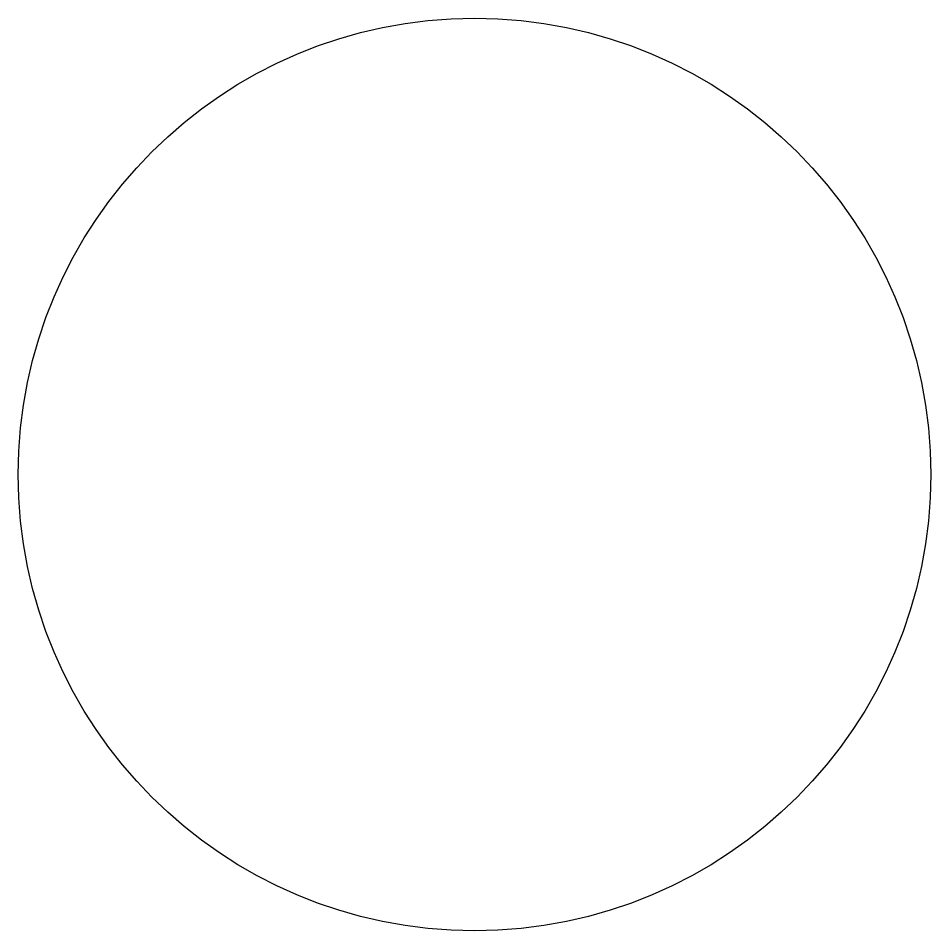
# Model space of a CAD drawing. Header units: millimetres. Extents: x 192 to 227, y -12.7 to 22.3.
import ezdxf

# ---------------------------------------------------------------- set-up
doc = ezdxf.new("R2010")
doc.units = ezdxf.units.MM

msp = doc.modelspace()

# ---------------------------------------------------------------- linework, layer by layer
msp.add_circle((209.525, 4.7625), 17.5)

doc.saveas('drawing.dxf')
